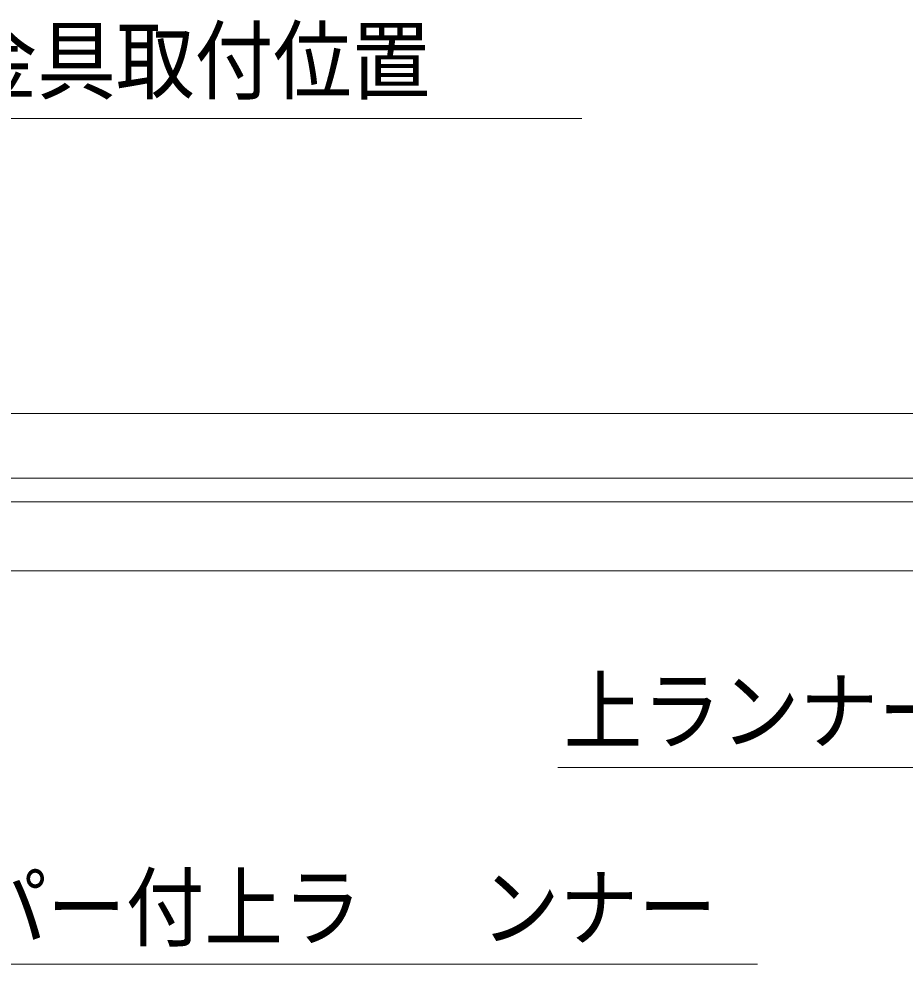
# Model space of a CAD drawing. Units: millimetres, scale not verified. Extents: x -6062 to 6062, y -3045 to 3045.
# Drawn here: x -3041.5 to -2591, y 70 to 550.6 of the extents above; entities that cross this region are included whole.
import ezdxf
from ezdxf.enums import TextEntityAlignment as Align

# ---------------------------------------------------------------- set-up
doc = ezdxf.new("R2010")
doc.units = ezdxf.units.MM
doc.header["$LTSCALE"] = 20
doc.layers.add('0-0_2寸法-3', color=7, linetype='Continuous', lineweight=9)
doc.layers.add('0-1_3一般', color=7, linetype='Continuous', lineweight=9)
doc.styles.add('ＭＳ ゴシック', font='')
doc.styles.get('ＭＳ ゴシック').set_extended_font_data('MS Gothic')

# ---------------------------------------------------------------- blocks, each defined once
blk = doc.blocks.new('グループ-109')
at = {"layer": '0-1_3一般'}
blk.add_line((13056.5, 7000), (-61863.5, 7000), dxfattribs=at)
blk = doc.blocks.new('グループ-110')
at = {"layer": '0-1_3一般'}
for p, q in [((-12320, 6100), (-36320, 6100)), ((-12640, 5400), (-36000, 5400))]:
    blk.add_line(p, q, dxfattribs=at)
blk.add_lwpolyline([(-59990, 6340), (11350, 6340), (11350, 7000), (-59990, 7000)], close=True, dxfattribs=at)
blk = doc.blocks.new('グループ-111')
at = {"layer": '0-1_3一般'}
for name in ['グループ-109', 'グループ-110']:
    blk.add_blockref(name, (0, 0), dxfattribs=at)

msp = doc.modelspace()

# ---------------------------------------------------------------- linework, layer by layer
at = {"layer": '0-0_2寸法-3'}
for points in [[(-3448.5, 341.8), (-3357.17, 500), (-2755.24, 500)], [(-2665.94, 70), (-3264.78, 70), (-3411.02, 323.3)], [(-2767.56, 170), (-2541.64, 170), (-2453.4, 322.84)]]:
    msp.add_lwpolyline(points, dxfattribs=at)

# ---------------------------------------------------------------- block references
at = {"layer": '0-1_3一般', "xscale": 0.05, "yscale": 0.05}
msp.add_blockref('グループ-111', (-1787.5, 0), dxfattribs=at)

# ---------------------------------------------------------------- texts
at = {"layer": '0-0_2寸法-3', "style": 'ＭＳ ゴシック', "width": 0.9}
for s, p in [('スライド式受け金具取付位置', (-3351.76, 503.34)), ('上ランナー', (-2764.52, 172.77)), ('ダブルダンパー付上ラ', (-3266.88, 72.77)), ('ンナー', (-2806.57, 72.77))]:
    msp.add_text(s, height=32.55, dxfattribs=at).set_placement(p, align=Align.BOTTOM_LEFT)

doc.saveas('drawing.dxf')
